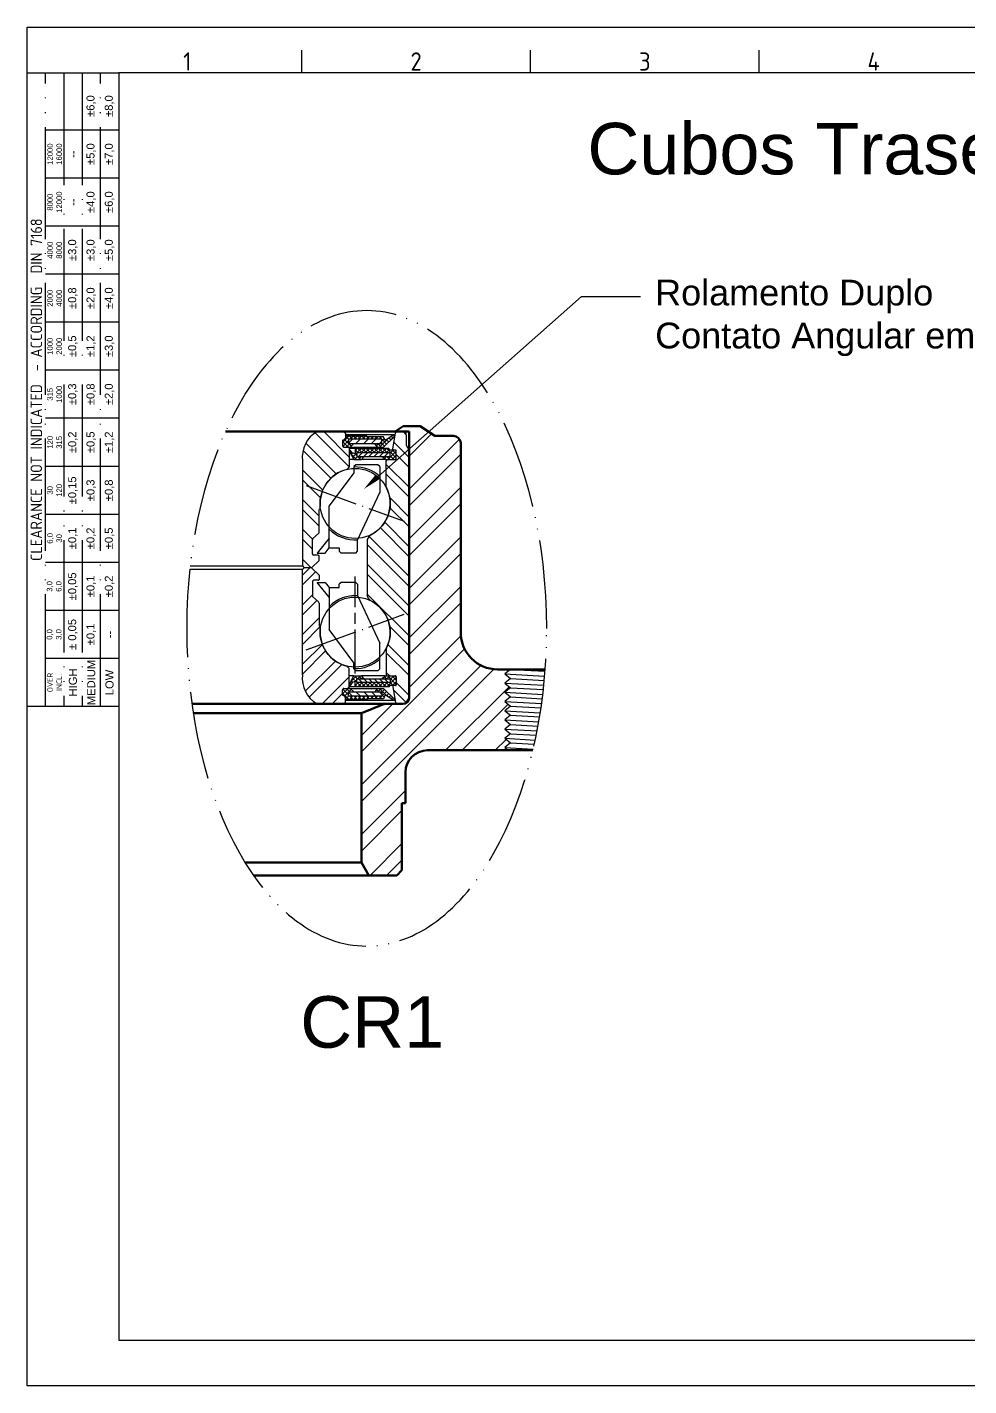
# Model space of a CAD drawing. Header units: millimetres. Extents: x 3078 to 3339, y 1209 to 1394.
# Drawn here: x 3077.5 to 3205.4, y 1209.3 to 1393.9 of the extents above; entities that cross this region are included whole.
import ezdxf
from ezdxf import colors
from ezdxf.entities.mleader import LeaderData, LeaderLine
from ezdxf.enums import TextEntityAlignment as Align
from ezdxf.math import Vec2, Vec3

# ---------------------------------------------------------------- set-up
doc = ezdxf.new("R2010")
doc.units = ezdxf.units.MM
for name, pattern in [('ACAD_ISO04W100', [30, 24, -3, 0, -3]), ('ACAD_ISO05W100', [33, 24, -3, 0, -3, 0, -3]), ('AM_ISO08W050x2', [9, 6, -0.75, 1.5, -0.75])]:
    doc.linetypes.add(name, pattern=pattern)
for name, color, linetype, lineweight in [('AM_0', 7, 'Continuous', 25), ('AM_4', 1, 'ACAD_ISO04W100', 25), ('AM_5', 3, 'Continuous', 25), ('AM_BOR', 2, 'ACAD_ISO05W100', 30)]:
    doc.layers.add(name, color=color, linetype=linetype, lineweight=lineweight)
doc.styles.add('ACISOTS', font='isocp.shx', dxfattribs={"height": 1})
doc.styles.get("Standard").update_dxf_attribs({"font": 'arial.ttf'})
pattern_1 = [(315, (2926.942931859624, 1553.952325468112), (0.2828427124746191, 0.282842712474619), []), (44.99999999999999, (2926.942931859624, 1553.952325468112), (-0.282842712474619, 0.2828427124746191), [])]
pattern_2 = [(315, (1966.294137045112, 4005.861305520017), (2.02055762724056, 2.020557627240559), []), (315, (1966.294137045112, 4004.514266520016), (2.02055762724056, 2.020557627240559), [])]

# ---------------------------------------------------------------- blocks, each defined once
blk = doc.blocks.new('A3 ZTL')
for p, q in [((19.56947162426601, 280.8219178082171), (19.56947162426601, 9.784735812133079)), ((401.174168297453, 280.8219178082171), (19.56947162426601, 280.8219178082171)), ((19.56947162426601, 9.784735812133079), (401.174168297453, 9.784735812133079))]:
    blk.add_line(p, q)
at = {"layer": 'AM_BOR', "color": 135, "linetype": 'Continuous', "lineweight": 25}
for p, q in [((0, 5.684341886080801e-14), (0, 290.6066536203501)), ((0, 290.6066536203501), (410.9589041095861, 290.6066536203501)), ((410.9589041095861, 5.684341886080801e-14), (0, 5.684341886080801e-14))]:
    blk.add_line(p, q, dxfattribs=at)
at = {"layer": 'AM_BOR', "color": 135, "lineweight": 25}
for p, q in [((58.70841487279802, 280.8219178082171), (58.70841487279802, 285.7142857142836)), ((107.632093933463, 280.8219178082171), (107.632093933463, 285.7142857142836)), ((156.555772994128, 280.8219178082171), (156.555772994128, 285.7142857142836)), ((3.913894324855534, 145.303326810175), (3.913894324853203, 280.8219178082171)), ((7.827788649706406, 280.8219178082171), (7.827788649708737, 145.3033268101751)), ((11.74168297455961, 280.8219178082171), (11.74168297456194, 145.3033268101751)), ((15.65557729941514, 145.3033268101751), (15.65557729941281, 280.8219178082171)), ((19.56947162426621, 268.5909980430509), (3.91389432485343, 268.5909980430507)), ((19.56947162426644, 258.3170254403113), (3.913894324853658, 258.3170254403111)), ((19.56947162426655, 248.0430528375717), (3.913894324853771, 248.0430528375713)), ((19.56947162426678, 237.7690802348319), (3.91389432485397, 237.7690802348317)), ((19.56947162426701, 227.4951076320925), (3.913894324854198, 227.4951076320921)), ((19.56947162426712, 217.2211350293527), (3.913894324854311, 217.2211350293525)), ((19.56947162426735, 206.9471624266131), (3.913894324854539, 206.9471624266129)), ((19.56947162426746, 196.6731898238735), (3.913894324854652, 196.6731898238733)), ((19.56947162426766, 186.3992172211339), (3.91389432485488, 186.3992172211337)), ((19.56947162426778, 176.1252446183943), (3.913894324854994, 176.1252446183938)), ((19.56947162426789, 165.8512720156544), (3.913894324855107, 165.8512720156542)), ((19.56947162426812, 155.5772994129149), (3.913894324855306, 155.5772994129146))]:
    blk.add_line(p, q, dxfattribs=at)
blk.add_lwpolyline([(19.56947162426835, 145.3033268101756), (2.347899652477281e-12, 145.3033268101749), (-2.546407529280259e-12, 280.8219178082169), (19.56947162426601, 280.8219178082171)], close=True, dxfattribs=at)
at = {"layer": 'AM_BOR', "color": 135, "lineweight": 25, "style": 'ACISOTS'}
for s, p in [('1', (34.24657534246552, 283.2681017612505)), ('2', (83.17025440313051, 283.2681017612505)), ('3', (132.0939334637955, 283.2681017612505)), ('4', (181.0176125244605, 283.2681017612505))]:
    blk.add_text(s, height=3.9138943248532, dxfattribs=at).set_placement(p, align=Align.MIDDLE)
at = {"layer": 'AM_BOR', "color": 135, "lineweight": 25, "attachment_point": 5}
for s, insert, char_height, width, rotation in [('±6,0', (13.69863013698632, 273.7279843444209), 1.712328767123275, 10.27397260273965, 90.00000000000097), ('±8,0', (17.61252446183953, 273.7279843444209), 1.712328767123275, 10.27397260273965, 90.00000000000097), ('12000\\P16000', (5.870841487280257, 263.4540117416808), 1.17416829745596, 10.27397260273965, 90.00000000000097), ('±5,0', (13.69863013698655, 263.454011741681), 1.712328767123275, 10.27397260273965, 90.00000000000097), ('±7,0', (17.61252446183975, 263.4540117416813), 1.712328767123275, 10.27397260273965, 90.00000000000097), ('--', (9.784735812133347, 263.454011741681), 1.712328767123275, 10.27397260273965, 90.00000000000097), ('8000\\P12000', (5.870841487280369, 253.1800391389412), 1.17416829745596, 10.27397260273962, 90.00000000000097), ('--', (9.784735812133567, 253.1800391389414), 1.712328767123275, 10.27397260273965, 90.00000000000097), ('±4,0', (13.69863013698677, 253.1800391389414), 1.712328767123275, 10.27397260273965, 90.00000000000097), ('±6,0', (17.61252446183997, 253.1800391389414), 1.712328767123275, 10.27397260273965, 90.00000000000097), ('{\\Fisocp.shx|c0;CLEARANCE NOT INDICATED  - ACCORDING  DIN 7168}', (1.956947162427836, 213.0626223091959), 2.44618395303325, 135.518590998042, 90.00000000000095), ('4000\\P8000', (5.870841487280591, 242.9060665362016), 1.17416829745596, 10.27397260273965, 90.00000000000097), ('±3,0', (9.78473581213368, 242.9060665362016), 1.712328767123275, 10.27397260273965, 90.00000000000097), ('±3,0', (13.69863013698688, 242.9060665362018), 1.712328767123275, 10.27397260273965, 90.00000000000097), ('±5,0', (17.61252446184008, 242.9060665362018), 1.712328767123275, 10.27397260273965, 90.00000000000097), ('2000\\P4000', (5.870841487280702, 232.632093933462), 1.17416829745596, 10.27397260273954, 90.00000000000097), ('±0,8', (9.784735812133901, 232.632093933462), 1.712328767123275, 10.27397260273965, 90.00000000000097), ('±2,0', (13.6986301369871, 232.6320939334622), 1.712328767123275, 10.27397260273965, 90.00000000000097), ('±4,0', (17.61252446184031, 232.6320939334622), 1.712328767123275, 10.27397260273965, 90.00000000000097), ('1000\\P2000', (5.870841487280813, 222.3581213307224), 1.17416829745596, 10.27397260273965, 90.00000000000097), ('±0,5', (9.784735812134015, 222.3581213307224), 1.712328767123275, 10.27397260273965, 90.00000000000097), ('±1,2', (13.69863013698721, 222.3581213307226), 1.712328767123275, 10.27397260273965, 90.00000000000097), ('±3,0', (17.61252446184042, 222.3581213307226), 1.712328767123275, 10.27397260273965, 90.00000000000097), ('315\\P1000', (5.870841487281035, 212.0841487279828), 1.17416829745596, 10.27397260273965, 90.00000000000097), ('±0,3', (9.784735812134235, 212.0841487279828), 1.712328767123275, 10.27397260273965, 90.00000000000097), ('±0,8', (13.69863013698744, 212.0841487279828), 1.712328767123275, 10.27397260273965, 90.00000000000097), ('±2,0', (17.61252446184064, 212.084148727983), 1.712328767123275, 10.27397260273965, 90.00000000000097), ('±0,2', (9.784735812134349, 201.8101761252432), 1.712328767123275, 10.27397260273965, 90.00000000000097), ('±0,5', (13.69863013698755, 201.8101761252432), 1.712328767123275, 10.27397260273965, 90.00000000000097), ('±1,2', (17.61252446184075, 201.8101761252432), 1.712328767123275, 10.27397260273965, 90.00000000000097), ('120\\P315', (5.870841487281259, 201.8101761252432), 1.17416829745596, 10.27397260273965, 90.00000000000097), ('30\\P120', (5.870841487281481, 191.5362035225033), 1.17416829745596, 10.2739726027396, 90.00000000000097), ('±0,15', (9.784735812134569, 191.5362035225036), 1.712328767123275, 10.27397260273965, 90.00000000000097), ('±0,3', (13.69863013698777, 191.5362035225036), 1.712328767123275, 10.27397260273965, 90.00000000000097), ('±0,8', (17.61252446184097, 191.5362035225036), 1.712328767123275, 10.27397260273965, 90.00000000000097), ('±0,1', (9.784735812134683, 181.262230919764), 1.712328767123275, 10.27397260273965, 90.00000000000097), ('±0,2', (13.69863013698788, 181.262230919764), 1.712328767123275, 10.27397260273965, 90.00000000000097), ('±0,5', (17.61252446184108, 181.262230919764), 1.712328767123275, 10.27397260273965, 90.00000000000097), ('6,0\\P30', (5.870841487281591, 181.2622309197637), 1.17416829745596, 10.27397260273965, 90.00000000000097), ('3,0\\P6,0', (5.870841487281703, 170.9882583170241), 1.17416829745596, 10.27397260273965, 90.00000000000097), ('±0,05', (9.784735812134903, 170.9882583170241), 1.712328767123275, 10.27397260273965, 90.00000000000097), ('±0,1', (13.6986301369881, 170.9882583170244), 1.712328767123275, 10.27397260273965, 90.00000000000097), ('±0,2', (17.61252446184131, 170.9882583170244), 1.712328767123275, 10.27397260273965, 90.00000000000097), ('± 0,05', (9.784735812135013, 160.7142857142845), 1.712328767123275, 10.27397260273965, 90.00000000000097), ('\\pt4.69206;±0,1', (13.69863013698822, 160.7142857142845), 1.712328767123275, 10.27397260273965, 90.00000000000097), ('0,0\\P3,0', (5.870841487281815, 160.7142857142844), 1.17416829745596, 10.27397260273965, 90.00000000000097), ('--', (17.61252446184142, 160.7142857142846), 1.712328767123275, 10.27397260273965, 90.00000000000097), ('MEDIUM', (13.69863013698844, 150.440313111545), 1.712328767123275, 10.2739726027396, 90.00000000000095), ('{\\Fisocp.shx|c0;OVER\\PINCL.}', (5.870841487282037, 150.4403131115448), 1.17416829745596, 10.27397260273965, 90.00000000000095), ('HIGH', (9.784735812135237, 150.440313111545), 1.712328767123275, 10.27397260273943, 90.00000000000095), ('LOW', (17.61252446184175, 150.4403131115452), 1.712328767123275, 10.27397260273932, 90.00000000000095)]:
    blk.add_mtext(s, dxfattribs=dict(at, insert=insert, char_height=char_height, width=width, rotation=rotation))

msp = doc.modelspace()

# ---------------------------------------------------------------- hatches: boundary and pattern name
at = {"layer": 'AM_4'}
h = msp.add_hatch(dxfattribs=at)
h.set_pattern_fill('_U', color=256, scale=0.4, angle=-45.00000000000001, style=0, double=1, pattern_type=0)
h.set_pattern_definition([(44.99999999999999, (2926.942931859624, 1086.928172002027), (0.282842712474619, -0.2828427124746191), []), (315, (2926.942931859624, 1086.928172002027), (-0.2828427124746191, -0.282842712474619), [])])
edge = h.paths.add_edge_path()
edge.add_line((3127.322349164648, 1338.482266407064), (3127.459431859624, 1338.34024873507))
edge.add_line((3127.459431859624, 1338.34024873507), (3125.905431859624, 1336.84024873507))
edge.add_line((3125.905431859624, 1336.84024873507), (3125.095496796782, 1336.84024873507))
edge.add_line((3125.095496796782, 1336.84024873507), (3124.740074560425, 1337.314614301031))
edge.add_line((3124.740074560425, 1337.314614301031), (3125.687159723932, 1337.314614301031))
edge.add_line((3125.687159723932, 1337.314614301031), (3125.687159723932, 1337.906639935608))
edge.add_line((3125.687159723932, 1337.906639935608), (3121.161587874712, 1337.906639935608))
edge.add_line((3121.161587874712, 1337.906639935608), (3121.161587874712, 1337.314614301031))
edge.add_line((3121.161587874712, 1337.314614301031), (3121.891471142004, 1337.314614301031))
edge.add_line((3121.891471142004, 1337.314614301031), (3121.406602767365, 1336.84024873507))
edge.add_line((3121.406602767365, 1336.84024873507), (3120.545431859624, 1336.84024873507))
edge.add_line((3120.545431859624, 1336.84024873507), (3120.345431859624, 1337.040248735069))
edge.add_line((3120.345431859624, 1337.040248735069), (3120.346109133113, 1337.667889943698))
edge.add_line((3120.346109133113, 1337.667889943698), (3120.62262982527, 1337.884247678262))
edge.add_arc((3120.530431859624, 1338.061728762129), 0.1999999999999874, 297.4509977709035, 318.630296962744)
edge.add_line((3120.680523990502, 1337.929545736562), (3121.205431859624, 1338.34024873507))
edge.add_line((3121.205431859624, 1338.34024873507), (3123.655431859624, 1338.34024873507))
edge.add_line((3123.655431859624, 1338.34024873507), (3123.655431859624, 1338.24024873507))
edge.add_line((3123.655431859624, 1338.24024873507), (3125.905431859624, 1338.24024873507))
edge.add_line((3125.905431859624, 1338.24024873507), (3126.119268392945, 1337.725021777655))
edge.add_line((3126.119268392945, 1337.725021777655), (3127.322349164648, 1338.482266407064))
h = msp.add_hatch(dxfattribs=at)
h.set_pattern_fill('ANSI32', color=256, scale=0.5)
h.set_pattern_definition([(45, (0, 0), (-3.367596045400933, 3.367596045400933), []), (45, (2.245065, 0), (-3.367596045400933, 3.367596045400933), [])])
h.paths.add_polyline_path([(3136.405431859624, 1311.640248735071), (3136.405431859624, 1337.349966046517, 0.4142135623730951), (3135.405431859624, 1338.349966046517), (3132.905431859624, 1338.349966046517), (3132.048129078938, 1338.925205013684), (3129.405431859624, 1336.58539031871), (3129.405431859624, 1302.740248735071, -0.4142135623730951), (3128.605431859624, 1301.940248735071), (3126.064515480929, 1301.940248735071), (3122.905431859624, 1300.699605758469), (3122.905431859624, 1280.372299542638), (3123.905431859624, 1278.640248735069), (3127.705431859624, 1278.640248735069), (3128.405431859624, 1279.34024873507), (3128.405431859624, 1288.44024873507), (3128.905431859624, 1288.44024873507), (3128.905431859624, 1292.640248735043, -0.4142135623730951), (3131.905431859651, 1295.64024873507), (3142.855431859625, 1295.640248735069), (3142.405431859624, 1296.01524873507), (3143.155431859624, 1296.64024873507), (3142.405431859624, 1297.26524873507), (3143.155431859624, 1297.89024873507), (3142.405431859624, 1298.51524873507), (3143.155431859624, 1299.14024873507), (3142.405431859624, 1299.76524873507), (3143.155431859624, 1300.39024873507), (3142.405431859624, 1301.01524873507), (3143.155431859624, 1301.64024873507), (3142.405431859624, 1302.26524873507), (3143.155431859624, 1302.89024873507), (3142.405431859624, 1303.51524873507), (3143.155431859624, 1304.14024873507), (3142.405431859624, 1304.76524873507), (3143.155431859624, 1305.39024873507), (3142.405431859624, 1306.01524873507), (3143.155431859624, 1306.640248735071), (3141.405431859624, 1306.640248735071, -0.4142135623730952)])
h = msp.add_hatch(dxfattribs=at)
h.set_pattern_fill('_U', color=256, scale=0.75, angle=-45.00000000000001, style=0, pattern_type=0)
h.set_pattern_definition([(44.99999999999999, (2926.942931859624, 1086.928172002027), (0.5303300858899106, -0.5303300858899107), [])])
h.paths.add_polyline_path([(3121.161587874712, 1337.906639935608), (3125.687159723932, 1337.906639935608), (3125.687159723932, 1337.314614301031), (3121.161587874712, 1337.314614301031)])
h = msp.add_hatch(dxfattribs=at)
h.set_pattern_fill('_U', color=256, scale=0.4, angle=-45.00000000000001, style=0, double=1, pattern_type=0)
h.set_pattern_definition([(44.99999999999999, (2926.942931859624, 1086.928172002028), (0.282842712474619, -0.2828427124746191), []), (315, (2926.942931859624, 1086.928172002028), (-0.2828427124746191, -0.282842712474619), [])])
h.paths.add_polyline_path([(3122.281129841645, 1335.54024873507), (3123.286472408058, 1335.54024873507), (3122.919811394612, 1335.14024873507), (3121.883924975108, 1335.14024873507), (3121.255431859624, 1336.341939861913), (3121.408382992796, 1336.44024873507), (3121.655848721343, 1336.04024873507), (3122.055431859624, 1335.899913413316), (3122.055431859624, 1336.64024873507), (3126.655431859624, 1336.64024873507), (3126.769719323085, 1336.44024873507), (3127.555431859624, 1336.44024873507), (3127.655431859624, 1336.34024873507), (3127.655431859624, 1335.24024873507), (3127.467954356349, 1335.14024873507), (3126.146427135275, 1335.14024873507), (3125.677101221256, 1335.54024873507), (3126.825757496053, 1335.54024873507), (3126.825757496053, 1336.04024873507), (3122.281129841645, 1336.04024873507)])
h = msp.add_hatch(dxfattribs=at)
h.set_pattern_fill('_U', color=256, scale=0.5, angle=-45.00000000000001, style=0, pattern_type=0)
h.set_pattern_definition([(44.99999999999999, (2926.942931859624, 1086.928172002028), (0.3535533905932737, -0.3535533905932738), [])])
h.paths.add_polyline_path([(3126.825757496053, 1335.54024873507), (3122.281129841645, 1335.54024873507), (3122.281129841645, 1336.04024873507), (3126.825757496053, 1336.04024873507)])
h = msp.add_hatch(dxfattribs=at)
h.set_pattern_fill('_U', color=256, scale=0.4, angle=-45.00000000000001, style=0, double=1, pattern_type=0)
h.set_pattern_definition(pattern_1)
h.paths.add_polyline_path([(3122.281129841645, 1305.34024873507), (3123.286472408058, 1305.34024873507), (3122.919811394612, 1305.74024873507), (3121.883924975108, 1305.74024873507), (3121.255431859624, 1304.538557608226), (3121.408382992796, 1304.440248735069), (3121.655848721343, 1304.84024873507), (3122.055431859624, 1304.980584056823), (3122.055431859624, 1304.24024873507), (3126.655431859624, 1304.24024873507), (3126.769719323085, 1304.440248735069), (3127.555431859624, 1304.440248735069), (3127.655431859624, 1304.540248735069), (3127.655431859624, 1305.64024873507), (3127.467954356349, 1305.74024873507), (3126.146427135275, 1305.74024873507), (3125.677101221256, 1305.34024873507), (3126.825757496053, 1305.34024873507), (3126.825757496053, 1304.84024873507), (3122.281129841645, 1304.84024873507)])
h = msp.add_hatch(dxfattribs=at)
h.set_pattern_fill('_U', color=256, scale=0.5, angle=-45.00000000000001, style=0, pattern_type=0)
h.set_pattern_definition([(315, (2926.942931859624, 1553.952325468112), (0.3535533905932738, 0.3535533905932737), [])])
h.paths.add_polyline_path([(3126.825757496053, 1305.34024873507), (3122.281129841645, 1305.34024873507), (3122.281129841645, 1304.84024873507), (3126.825757496053, 1304.84024873507)])
h = msp.add_hatch(dxfattribs=at)
h.set_pattern_fill('_U', color=256, scale=0.4, angle=-45.00000000000001, style=0, double=1, pattern_type=0)
h.set_pattern_definition(pattern_1)
edge = h.paths.add_edge_path()
edge.add_line((3127.322349164648, 1302.398231063075), (3127.459431859624, 1302.54024873507))
edge.add_line((3127.459431859624, 1302.54024873507), (3125.905431859624, 1304.04024873507))
edge.add_line((3125.905431859624, 1304.04024873507), (3125.095496796782, 1304.04024873507))
edge.add_line((3125.095496796782, 1304.04024873507), (3124.740074560425, 1303.565883169108))
edge.add_line((3124.740074560425, 1303.565883169108), (3125.687159723932, 1303.565883169108))
edge.add_line((3125.687159723932, 1303.565883169108), (3125.687159723932, 1302.973857534531))
edge.add_line((3125.687159723932, 1302.973857534531), (3121.161587874712, 1302.973857534531))
edge.add_line((3121.161587874712, 1302.973857534531), (3121.161587874712, 1303.565883169108))
edge.add_line((3121.161587874712, 1303.565883169108), (3121.891471142004, 1303.565883169108))
edge.add_line((3121.891471142004, 1303.565883169108), (3121.406602767365, 1304.04024873507))
edge.add_line((3121.406602767365, 1304.04024873507), (3120.545431859624, 1304.04024873507))
edge.add_line((3120.545431859624, 1304.04024873507), (3120.345431859624, 1303.84024873507))
edge.add_line((3120.345431859624, 1303.84024873507), (3120.346109133113, 1303.212607526441))
edge.add_line((3120.346109133113, 1303.212607526441), (3120.622629825269, 1302.996249791877))
edge.add_arc((3120.530431859624, 1302.818768708009), 0.1999999999999874, 41.36970303725599, 62.549002229096516, ccw=False)
edge.add_line((3120.680523990502, 1302.950951733578), (3121.205431859624, 1302.54024873507))
edge.add_line((3121.205431859624, 1302.54024873507), (3123.655431859624, 1302.54024873507))
edge.add_line((3123.655431859624, 1302.54024873507), (3123.655431859624, 1302.64024873507))
edge.add_line((3123.655431859624, 1302.64024873507), (3125.905431859624, 1302.64024873507))
edge.add_line((3125.905431859624, 1302.64024873507), (3126.119268392945, 1303.155475692484))
edge.add_line((3126.119268392945, 1303.155475692484), (3127.322349164648, 1302.398231063075))
h = msp.add_hatch(dxfattribs=at)
h.set_pattern_fill('_U', color=256, scale=0.75, angle=-45.00000000000001, style=0, pattern_type=0)
h.set_pattern_definition([(315, (2926.942931859624, 1553.952325468112), (0.5303300858899108, 0.5303300858899105), [])])
h.paths.add_polyline_path([(3121.161587874712, 1302.973857534531), (3125.687159723932, 1302.973857534531), (3125.687159723932, 1303.565883169108), (3121.161587874712, 1303.565883169108)])
at = {"layer": 'AM_5'}
h = msp.add_hatch(dxfattribs=at)
h.set_pattern_fill('ANSI32', color=256, scale=0.3, angle=-90.00000000000001, style=0)
h.set_pattern_definition(pattern_2)
edge = h.paths.add_edge_path()
edge.add_line((3117.325431859624, 1328.44024873507), (3117.155431859624, 1328.342099189308))
edge.add_line((3117.155431859624, 1328.342099189308), (3117.155431859624, 1325.230061947932))
edge.add_arc((3116.955431859624, 1325.230061947932), 0.1999999999999886, 311.6335393365641, 359.99999999999187, ccw=False)
edge.add_line((3117.088304627389, 1325.080580084195), (3116.322559091857, 1324.399917385944))
edge.add_arc((3116.455431859624, 1324.250435522208), 0.2000000000000093, 131.6335393365641, 179.9999999999919)
edge.add_line((3116.255431859624, 1324.250435522208), (3116.255431859624, 1322.34024873507))
edge.add_arc((3116.455431859624, 1322.34024873507), 0.1999999999999886, 180, 270)
edge.add_line((3116.455431859624, 1322.14024873507), (3117.055431859624, 1322.14024873507))
edge.add_arc((3117.055431859624, 1322.04024873507), 0.1000000000000227, 360.00000000001626, 450, ccw=False)
edge.add_line((3117.155431859624, 1322.04024873507), (3117.155431859624, 1321.44024873507))
edge.add_line((3117.155431859624, 1321.44024873507), (3116.155431859624, 1320.44024873507))
edge.add_line((3116.155431859624, 1320.44024873507), (3115.155431859624, 1320.44024873507))
edge.add_line((3115.155431859624, 1320.44024873507), (3114.905431859624, 1320.69024873507))
edge.add_line((3114.905431859624, 1320.69024873507), (3114.905431859624, 1334.978896984429))
edge.add_arc((3118.876445672604, 1335.459572859749), 4, 119.52171929518661, 186.9018543471425, ccw=False)
edge.add_line((3116.905431859624, 1338.94024873507), (3120.530431859624, 1338.94024873507))
edge.add_arc((3120.530431859624, 1338.74024873507), 0.1999999999999886, 360, 450, ccw=False)
edge.add_line((3120.730431859623, 1338.74024873507), (3120.730431859623, 1338.06172876213))
edge.add_arc((3120.530431859624, 1338.06172876213), 0.2000000000000171, 318.6302969627784, 360.00000000001626, ccw=False)
edge.add_line((3120.680523990502, 1337.929545736562), (3120.622629825269, 1337.884247678262))
edge.add_line((3120.622629825269, 1337.884247678262), (3120.399332876801, 1337.768249263474))
edge.add_arc((3120.445431859624, 1337.67950872154), 0.09999999999999418, 117.4509977709217, 180)
edge.add_line((3120.345431859624, 1337.67950872154), (3120.345431859624, 1337.04024873507))
edge.add_arc((3120.545431859623, 1337.04024873507), 0.1999999999999886, 180, 270)
edge.add_line((3120.545431859623, 1336.84024873507), (3121.155431859624, 1336.84024873507))
edge.add_arc((3121.155431859624, 1336.74024873507), 0.1000000000000227, 360.00000000001626, 450, ccw=False)
edge.add_line((3121.255431859624, 1336.74024873507), (3121.255431859624, 1334.14024873507))
edge.add_line((3121.255431859624, 1334.14024873507), (3120.914091284078, 1333.798908159524))
edge.add_arc((3122.065431859623, 1329.18024873507), 4.759999999999981, 103.9974240593511, 185.2541362763731)
edge.add_line((3117.325431859624, 1328.744358840716), (3117.325431859624, 1328.44024873507))
h = msp.add_hatch(dxfattribs=at)
h.set_pattern_fill('ANSI32', color=256, scale=0.3, angle=-90.00000000000001, style=0)
h.set_pattern_definition(pattern_2)
edge = h.paths.add_edge_path()
edge.add_line((3129.055431859624, 1337.046466517719), (3129.055431859624, 1338.44024873507))
edge.add_arc((3128.555431859624, 1338.44024873507), 0.5, -1.272221872585407e-14, 89.99999999999999)
edge.add_line((3128.555431859624, 1338.94024873507), (3127.725975682042, 1338.94024873507))
edge.add_arc((3127.725975682043, 1338.74024873507), 0.1999999999999886, 89.99999999999999, 170.9097230791751)
edge.add_line((3127.528487555659, 1338.771846835291), (3127.173959707641, 1336.556047785181))
edge.add_arc((3127.272703770833, 1336.54024873507), 0.0999999999999998, 170.9097230791912, 270)
edge.add_line((3127.272703770833, 1336.44024873507), (3127.555431859624, 1336.44024873507))
edge.add_arc((3127.555431859624, 1336.34024873507), 0.1000000000000227, 1.63140612130519e-11, 90, ccw=False)
edge.add_line((3127.655431859624, 1336.34024873507), (3127.655431859624, 1335.24024873507))
edge.add_arc((3127.555431859624, 1335.24024873507), 0.09999999999999432, -90, -1.63140612130519e-11, ccw=False)
edge.add_line((3127.555431859624, 1335.14024873507), (3126.495431859624, 1335.14024873507))
edge.add_arc((3126.495431859624, 1334.94024873507), 0.1999999999999886, 89.99999999999999, 180)
edge.add_line((3126.295431859624, 1334.94024873507), (3126.295431859624, 1331.422948001578))
edge.add_arc((3126.545431859624, 1331.422948001578), 0.2499999999999716, 180, 206.5926617668129)
edge.add_arc((3122.065431859623, 1329.18024873507), 4.759999999999813, -63.13595080991689, 26.59266176682212, ccw=False)
edge.add_line((3124.216357111931, 1324.933942038776), (3123.925805724029, 1324.643390650875))
edge.add_line((3123.925805724029, 1324.643390650875), (3123.705431859624, 1324.261691921064))
edge.add_line((3123.705431859624, 1324.261691921064), (3123.705431859624, 1316.618805549076))
edge.add_line((3123.705431859624, 1316.618805549076), (3123.925805724029, 1316.237106819265))
edge.add_line((3123.925805724029, 1316.237106819265), (3124.216357111931, 1315.946555431363))
edge.add_arc((3122.065431859623, 1311.70024873507), 4.760000000000004, -26.592661766820186, 63.13595080991968, ccw=False)
edge.add_arc((3126.545431859623, 1309.457549468561), 0.2499999999997934, 153.4073382330123, 179.9999999998241)
edge.add_line((3126.295431859624, 1309.457549468562), (3126.295431859624, 1305.94024873507))
edge.add_arc((3126.495431859624, 1305.94024873507), 0.1999999999999886, 180, 270)
edge.add_line((3126.495431859624, 1305.74024873507), (3127.555431859624, 1305.74024873507))
edge.add_arc((3127.555431859624, 1305.64024873507), 0.1000000000000227, 1.63140612130519e-11, 90, ccw=False)
edge.add_line((3127.655431859624, 1305.64024873507), (3127.655431859624, 1304.54024873507))
edge.add_arc((3127.555431859624, 1304.54024873507), 0.09999999999999432, -90, -1.63140612130519e-11, ccw=False)
edge.add_line((3127.555431859624, 1304.44024873507), (3127.272703770833, 1304.44024873507))
edge.add_arc((3127.272703770833, 1304.34024873507), 0.1000000000000227, 89.99999999999999, 189.0902769208088)
edge.add_line((3127.173959707641, 1304.324449684959), (3127.528487555659, 1302.108650634849))
edge.add_arc((3127.725975682043, 1302.14024873507), 0.2000000000000086, 189.0902769208249, 270)
edge.add_line((3127.725975682043, 1301.94024873507), (3128.605432238293, 1301.94024873507))
edge.add_arc((3127.946209821871, 1303.287626115645), 1.500000000000001, -63.92918944254121, -13.3904006068966)
edge.add_line((3129.405431859624, 1302.94024873507), (3129.405431859624, 1336.44024873507))
edge.add_line((3129.405431859624, 1336.44024873507), (3129.055431859624, 1337.046466517719))
h = msp.add_hatch(dxfattribs=at)
h.set_pattern_fill('ANSI32', color=256, scale=0.3, angle=-1.272221872585407e-14, style=0)
h.set_pattern_definition([(44.99999999999999, (1966.294137045112, 4005.861305520017), (-2.020557627240559, 2.02055762724056), []), (44.99999999999999, (1967.641176045112, 4005.861305520017), (-2.020557627240559, 2.02055762724056), [])])
edge = h.paths.add_edge_path()
edge.add_line((3117.325431859624, 1312.440248735069), (3117.155431859624, 1312.538398280832))
edge.add_line((3117.155431859624, 1312.538398280832), (3117.155431859624, 1315.650435522207))
edge.add_arc((3116.955431859624, 1315.650435522207), 0.1999999999999886, 8.116775547094895e-12, 48.36646066343587)
edge.add_line((3117.088304627389, 1315.799917385944), (3116.322559091857, 1316.480580084195))
edge.add_arc((3116.455431859624, 1316.630061947932), 0.2000000000000093, 180.0000000000081, 228.3664606634359, ccw=False)
edge.add_line((3116.255431859624, 1316.630061947932), (3116.255431859624, 1318.54024873507))
edge.add_arc((3116.455431859624, 1318.54024873507), 0.1999999999999886, 90, 180, ccw=False)
edge.add_line((3116.455431859624, 1318.74024873507), (3117.055431859624, 1318.74024873507))
edge.add_arc((3117.055431859624, 1318.84024873507), 0.1000000000000227, -90.00000000000001, -1.629716218781906e-11)
edge.add_line((3117.155431859624, 1318.84024873507), (3117.155431859624, 1319.440248735069))
edge.add_line((3117.155431859624, 1319.440248735069), (3116.155431859624, 1320.440248735069))
edge.add_line((3116.155431859624, 1320.440248735069), (3115.155431859624, 1320.440248735069))
edge.add_line((3115.155431859624, 1320.440248735069), (3114.905431859624, 1320.190248735069))
edge.add_line((3114.905431859624, 1320.190248735069), (3114.905431859624, 1305.90160048571))
edge.add_arc((3118.876445672604, 1305.42092461039), 4, 173.0981456528575, 240.4782807048134)
edge.add_line((3116.905431859624, 1301.940248735069), (3120.530431859624, 1301.940248735069))
edge.add_arc((3120.530431859624, 1302.14024873507), 0.1999999999999886, -90.00000000000001, -1.272221872585407e-14)
edge.add_line((3120.730431859623, 1302.14024873507), (3120.730431859623, 1302.818768708009))
edge.add_arc((3120.530431859624, 1302.818768708009), 0.2000000000000171, -1.629716218781906e-11, 41.36970303722158)
edge.add_line((3120.680523990502, 1302.950951733578), (3120.622629825269, 1302.996249791877))
edge.add_line((3120.622629825269, 1302.996249791877), (3120.399332876801, 1303.112248206666))
edge.add_arc((3120.445431859624, 1303.2009887486), 0.09999999999999418, 180, 242.5490022290783, ccw=False)
edge.add_line((3120.345431859624, 1303.2009887486), (3120.345431859624, 1303.84024873507))
edge.add_arc((3120.545431859623, 1303.84024873507), 0.1999999999999886, 90, 180, ccw=False)
edge.add_line((3120.545431859623, 1304.04024873507), (3121.155431859624, 1304.04024873507))
edge.add_arc((3121.155431859624, 1304.14024873507), 0.1000000000000227, -90.00000000000001, -1.629716218781906e-11)
edge.add_line((3121.255431859624, 1304.14024873507), (3121.255431859624, 1306.74024873507))
edge.add_line((3121.255431859624, 1306.74024873507), (3120.914091284078, 1307.081589310615))
edge.add_arc((3122.065431859623, 1311.70024873507), 4.759999999999981, 174.7458637236269, 256.0025759406489, ccw=False)
edge.add_line((3117.325431859624, 1312.136138629423), (3117.325431859624, 1312.440248735069))

# ---------------------------------------------------------------- linework, layer by layer
at = {"lineweight": 50}
for p, q in [((3104.430168521326, 1338.940248735071), (3129.405431859624, 1338.940248735071)), ((3125.848046490051, 1338.94024873507), (3129.405431859624, 1338.94024873507)), ((3127.509437200556, 1338.940248735071), (3129.405431859624, 1338.940248735071)), ((3141.405431859624, 1306.640248735071), (3147.882484313729, 1306.640248735071)), ((3099.880550366932, 1301.94024873507), (3128.605431859624, 1301.94024873507)), ((3100.063822425074, 1300.699605758469), (3122.905431859624, 1300.699605758469)), ((3107.119146547966, 1280.372299542638), (3122.905431859624, 1280.372299542638)), ((3108.259369860853, 1278.640248735069), (3127.705431859624, 1278.640248735069))]:
    msp.add_line(p, q, dxfattribs=at)
for p, q in [((3116.905431859624, 1338.94024873507), (3120.530431859624, 1338.94024873507)), ((3127.725975682042, 1338.94024873507), (3120.530431859624, 1338.94024873507)), ((3127.173959707641, 1336.55604778518), (3127.528487555659, 1338.771846835291)), ((3128.555431859624, 1338.94024873507), (3127.725975682043, 1338.94024873507)), ((3129.055431859624, 1337.046466517719), (3129.055431859624, 1338.44024873507)), ((3121.255431859624, 1336.74024873507), (3121.255431859624, 1334.14024873507)), ((3129.405431859624, 1336.44024873507), (3129.055431859624, 1337.046466517719)), ((3114.905431859624, 1334.978896984429), (3114.905431859624, 1320.69024873507)), ((3126.295431859624, 1331.422948001578), (3126.295431859624, 1334.94024873507)), ((3121.905431859624, 1333.34024873507), (3118.555431859624, 1328.84024873507)), ((3121.255431859624, 1334.14024873507), (3120.914091284078, 1333.798908159524)), ((3122.155431859624, 1334.440248735069), (3121.905431859624, 1334.190248735069)), ((3121.905431859624, 1334.190248735069), (3121.905431859624, 1333.34024873507)), ((3125.155431859624, 1334.44024873507), (3122.155431859624, 1334.440248735069)), ((3125.405431859624, 1334.19024873507), (3125.155431859624, 1334.44024873507)), ((3125.405431859624, 1334.19024873507), (3125.405431859624, 1330.690248735069)), ((3122.405431859624, 1324.190248735069), (3125.405431859624, 1330.690248735069)), ((3117.325431859624, 1328.44024873507), (3117.155431859624, 1328.342099189308)), ((3117.155431859624, 1325.230061947932), (3117.155431859624, 1328.342099189308)), ((3117.325431859624, 1328.44024873507), (3117.325431859624, 1328.744358840716)), ((3118.555431859624, 1323.14024873507), (3118.555431859624, 1328.84024873507)), ((3116.255431859624, 1322.34024873507), (3116.255431859624, 1324.250435522208)), ((3116.322559091857, 1324.399917385944), (3117.088304627389, 1325.080580084195)), ((3118.555431859624, 1324.440248735069), (3116.905431859624, 1322.440248735069)), ((3122.405431859624, 1322.690248735069), (3122.405431859624, 1324.190248735069)), ((3123.925805724029, 1324.643390650875), (3123.705431859624, 1324.261691921064)), ((3123.705431859624, 1324.261691921064), (3123.705431859624, 1316.618805549076)), ((3123.925805724029, 1324.643390650875), (3124.216357111931, 1324.933942038776)), ((3117.055431859624, 1322.14024873507), (3116.455431859624, 1322.14024873507)), ((3116.905431859624, 1322.440248735069), (3117.977931859624, 1322.440248735069)), ((3117.155431859624, 1321.44024873507), (3117.155431859624, 1322.04024873507)), ((3117.977931859624, 1322.440248735069), (3118.555431859624, 1323.14024873507)), ((3118.555431859624, 1323.14024873507), (3119.905431859624, 1323.14024873507)), ((3119.905431859624, 1323.14024873507), (3119.905431859624, 1322.690248735069)), ((3120.155431859624, 1322.440248735069), (3119.905431859624, 1322.690248735069)), ((3122.155431859624, 1322.440248735069), (3120.155431859624, 1322.440248735069)), ((3122.155431859624, 1322.440248735069), (3122.405431859624, 1322.690248735069)), ((3114.905431859624, 1320.69024873507), (3115.155431859624, 1320.44024873507)), ((3114.905431859624, 1320.190248735069), (3115.155431859624, 1320.440248735069)), ((3114.905431859624, 1305.90160048571), (3114.905431859624, 1320.190248735069)), ((3116.155431859624, 1320.44024873507), (3115.155431859624, 1320.44024873507)), ((3116.155431859624, 1320.440248735069), (3115.155431859624, 1320.440248735069)), ((3117.155431859624, 1321.44024873507), (3116.155431859624, 1320.44024873507)), ((3117.155431859624, 1319.440248735069), (3116.155431859624, 1320.440248735069)), ((3116.255431859624, 1318.54024873507), (3116.255431859624, 1316.630061947932)), ((3117.055431859624, 1318.74024873507), (3116.455431859624, 1318.74024873507)), ((3118.555431859624, 1316.440248735069), (3116.905431859624, 1318.440248735069)), ((3116.905431859624, 1318.440248735069), (3117.977931859624, 1318.440248735069)), ((3117.155431859624, 1319.440248735069), (3117.155431859624, 1318.84024873507)), ((3117.977931859624, 1318.440248735069), (3118.555431859624, 1317.74024873507)), ((3120.155431859624, 1318.440248735069), (3119.905431859624, 1318.190248735069)), ((3119.905431859624, 1317.74024873507), (3119.905431859624, 1318.190248735069)), ((3122.155431859624, 1318.440248735069), (3120.155431859624, 1318.440248735069)), ((3122.155431859624, 1318.440248735069), (3122.405431859624, 1318.190248735069)), ((3122.405431859624, 1318.190248735069), (3122.405431859624, 1316.690248735069)), ((3116.322559091857, 1316.480580084195), (3117.088304627389, 1315.799917385944)), ((3118.555431859624, 1317.74024873507), (3119.905431859624, 1317.74024873507)), ((3118.555431859624, 1317.74024873507), (3118.555431859624, 1312.04024873507)), ((3122.405431859624, 1316.690248735069), (3125.405431859624, 1310.190248735069)), ((3123.925805724029, 1316.237106819265), (3123.705431859624, 1316.618805549076)), ((3117.155431859624, 1315.650435522207), (3117.155431859624, 1312.538398280832)), ((3123.925805724029, 1316.237106819265), (3124.216357111931, 1315.946555431363)), ((3117.325431859624, 1312.440248735069), (3117.155431859624, 1312.538398280832)), ((3117.325431859624, 1312.440248735069), (3117.325431859624, 1312.136138629423)), ((3121.905431859624, 1307.54024873507), (3118.555431859624, 1312.04024873507)), ((3125.405431859624, 1306.690248735069), (3125.405431859624, 1310.190248735069)), ((3126.295431859624, 1309.457549468562), (3126.295431859624, 1305.94024873507)), ((3121.255431859624, 1306.74024873507), (3120.914091284078, 1307.081589310615)), ((3121.905431859624, 1306.690248735069), (3121.905431859624, 1307.54024873507)), ((3121.255431859624, 1304.14024873507), (3121.255431859624, 1306.74024873507)), ((3122.155431859624, 1306.440248735069), (3121.905431859624, 1306.690248735069)), ((3125.155431859624, 1306.440248735069), (3122.155431859624, 1306.440248735069)), ((3125.405431859624, 1306.690248735069), (3125.155431859624, 1306.440248735069)), ((3127.173959707641, 1304.324449684959), (3127.528487555659, 1302.108650634848)), ((3120.730431859623, 1302.14024873507), (3120.730431859623, 1302.818768708009))]:
    msp.add_line(p, q)
at = {"linetype": 'AM_ISO08W050x2'}
msp.add_line((3122.065431859623, 1306.072541292331), (3122.065431859623, 1319.26024873507), dxfattribs=at)
for centre in [(3122.065431859623, 1329.18024873507), (3122.065431859623, 1311.70024873507)]:
    msp.add_circle(centre, 4.76)
for centre, radius, start, end in [((3118.876445672604, 1335.459572859749), 4, 119.5217192951773, 186.9018543471656), ((3120.530431859624, 1338.74024873507), 0.2, 0, 90), ((3127.725975682043, 1338.74024873507), 0.2, 90, 170.9097230791754), ((3128.555431859624, 1338.44024873507), 0.5, 0, 90), ((3122.065431859623, 1329.18024873507), 4.759999999999998, 103.9974240593405, 185.2541362763432), ((3122.065431859623, 1329.18024873507), 4.954916750057464, 47.61741336327105, 91.85046875452392), ((3122.065431859623, 1329.18024873507), 4.76, 296.8640491900875, 26.59266176680703), ((3126.545431859624, 1331.422948001578), 0.25, 180, 206.592661766807), ((3122.065431859623, 1329.18024873507), 4.954916750057464, 224.896148955153, 274.1933344452215), ((3116.455431859624, 1324.250435522208), 0.2, 131.6335393365599, 180), ((3116.955431859624, 1325.230061947932), 0.2, 311.6335393365599, 0), ((3116.455431859624, 1322.34024873507), 0.2, 180, 270), ((3117.055431859624, 1322.04024873507), 0.1, 0, 90), ((3116.455431859624, 1318.54024873507), 0.2, 90, 180), ((3117.055431859624, 1318.84024873507), 0.1, 270, 0), ((3116.455431859624, 1316.630061947932), 0.2, 180, 228.3664606634401), ((3122.065431859623, 1311.70024873507), 4.954916750057464, 85.80666555477852, 135.103851044847), ((3116.955431859624, 1315.650435522207), 0.2, 0, 48.36646066344009), ((3122.065431859623, 1311.70024873507), 4.76, 333.4073382331929, 63.13595080991251), ((3122.065431859623, 1311.70024873507), 4.759999999999998, 174.7458637236051, 256.0025759406594), ((3126.545431859624, 1309.457549468562), 0.25, 153.4073382331929, 180), ((3122.065431859623, 1311.70024873507), 4.954916750057461, 268.1495312454891, 312.3825866367289), ((3122.065431859623, 1311.70024873507), 4.954916750057464, 268.1495312454761, 312.3825866367289), ((3118.876445672604, 1305.42092461039), 4, 173.0981456528343, 240.4782807048226), ((3120.530431859624, 1302.14024873507), 0.2, 270, 0), ((3127.725975682043, 1302.14024873507), 0.2, 189.0902769208246, 270), ((3127.946209821871, 1303.287626115645), 1.5, 296.0708105574515, 346.6095993931705)]:
    msp.add_arc(centre, radius, start, end)
at = {"layer": 'AM_0', "lineweight": 50}
for p, q in [((3128.590875750096, 1339.691939921155), (3127.509437200556, 1338.940248735071)), ((3127.509437200556, 1338.940248735071), (3129.405431859624, 1338.94024873507)), ((3130.905431859624, 1339.691939921155), (3128.590875750096, 1339.691939921155)), ((3129.405431859624, 1338.94024873507), (3129.405431859624, 1302.740248735071)), ((3132.905431859624, 1338.349966046517), (3130.905431859624, 1339.691939921155)), ((3135.405431859624, 1338.349966046517), (3132.905431859625, 1338.349966046517)), ((3136.405431859624, 1337.349966046517), (3136.405431859624, 1311.640248735071))]:
    msp.add_line(p, q, dxfattribs=at)
at = {"layer": 'AM_0'}
for p, q in [((3114.905431859624, 1320.19024873507), (3099.599665842463, 1320.19024873507)), ((3099.654672120359, 1320.69024873507), (3114.905431859624, 1320.69024873507))]:
    msp.add_line(p, q, dxfattribs=at)
at = {"layer": 'AM_0', "linetype": 'Continuous', "lineweight": 50}
for p, q in [((3126.064515480926, 1301.940248735069), (3122.905431859624, 1300.699605758469)), ((3122.905431859624, 1280.372299542638), (3122.905431859624, 1300.699605758469)), ((3131.90543185964, 1295.640248735069), (3146.213427815367, 1295.640248735069)), ((3128.905431859624, 1288.44024873507), (3128.905431859624, 1292.640248735031)), ((3128.405431859624, 1288.44024873507), (3128.905431859624, 1288.44024873507)), ((3128.405431859624, 1279.34024873507), (3128.405431859624, 1288.44024873507)), ((3123.905431859624, 1278.640248735069), (3122.905431859624, 1280.372299542638)), ((3128.405431859624, 1279.34024873507), (3127.705431859624, 1278.640248735069))]:
    msp.add_line(p, q, dxfattribs=at)
at = {"layer": 'AM_0', "lineweight": 50}
for centre, radius, start, end in [((3135.405431859624, 1337.349966046517), 1, 0, 90), ((3141.405431859624, 1311.640248735071), 5, 180, 270), ((3128.605431859624, 1302.740248735071), 0.8, 270, 0)]:
    msp.add_arc(centre, radius, start, end, dxfattribs=at)
at = {"layer": 'AM_0', "linetype": 'Continuous', "lineweight": 50}
msp.add_arc((3131.905431859651, 1292.640248735043), 3.000000000026873, 90, 180, dxfattribs=at)
at = {"layer": 'AM_4'}
for p, q in [((3120.730431859623, 1338.74024873507), (3120.730431859623, 1338.06172876213)), ((3127.322349164648, 1338.482266407064), (3120.730431859623, 1338.482266407064)), ((3127.322349164648, 1338.482266407064), (3126.119268392945, 1337.725021777655)), ((3127.459431859624, 1338.34024873507), (3127.322349164648, 1338.482266407064)), ((3120.345431859624, 1337.67950872154), (3120.345431859624, 1337.04024873507)), ((3120.346109133113, 1337.667889943698), (3120.345431859624, 1337.040248735069)), ((3120.345431859624, 1337.040248735069), (3120.545431859624, 1336.84024873507)), ((3120.62262982527, 1337.884247678262), (3120.346109133113, 1337.667889943698)), ((3120.622629825269, 1337.884247678262), (3120.399332876801, 1337.768249263474)), ((3120.545431859624, 1336.84024873507), (3125.905431859624, 1336.84024873507)), ((3120.545431859623, 1336.84024873507), (3121.155431859624, 1336.84024873507)), ((3121.205431859624, 1338.34024873507), (3120.62262982527, 1337.884247678262)), ((3121.205431859624, 1338.34024873507), (3120.730431859623, 1338.34024873507)), ((3123.655431859624, 1338.34024873507), (3121.205431859624, 1338.34024873507)), ((3122.055431859624, 1336.64024873507), (3121.255431859624, 1336.64024873507)), ((3121.406602767365, 1336.84024873507), (3121.891471142004, 1337.314614301031)), ((3122.055431859624, 1336.64024873507), (3122.055431859624, 1335.899913413316)), ((3126.655431859624, 1336.64024873507), (3122.055431859624, 1336.64024873507)), ((3123.655431859624, 1338.24024873507), (3123.655431859624, 1338.34024873507)), ((3125.905431859624, 1338.24024873507), (3123.655431859624, 1338.24024873507)), ((3125.095496796782, 1336.84024873507), (3124.740074560425, 1337.314614301031)), ((3125.905431859624, 1336.84024873507), (3127.459431859624, 1338.34024873507)), ((3126.119268392945, 1337.725021777655), (3125.905431859624, 1338.24024873507)), ((3126.769719323085, 1336.44024873507), (3126.655431859624, 1336.64024873507)), ((3121.408382992796, 1336.44024873507), (3121.255431859624, 1336.44024873507)), ((3121.408382992796, 1336.44024873507), (3121.255431859624, 1336.341939861913)), ((3121.255431859624, 1336.341939861913), (3121.883924975108, 1335.14024873507)), ((3121.883924975108, 1335.14024873507), (3121.255431859624, 1335.14024873507)), ((3121.655848721343, 1336.04024873507), (3121.408382992796, 1336.44024873507)), ((3122.055431859624, 1335.899913413316), (3121.655848721343, 1336.04024873507)), ((3121.883924975108, 1335.14024873507), (3122.919811394612, 1335.14024873507)), ((3122.919811394612, 1335.14024873507), (3123.286472408058, 1335.54024873507)), ((3126.146427135275, 1335.14024873507), (3122.919811394612, 1335.14024873507)), ((3125.677101221256, 1335.54024873507), (3126.146427135275, 1335.14024873507)), ((3126.146427135275, 1335.14024873507), (3127.467954356349, 1335.14024873507)), ((3126.495431859624, 1335.14024873507), (3127.555431859624, 1335.14024873507)), ((3127.555431859624, 1336.44024873507), (3126.769719323085, 1336.44024873507)), ((3127.555431859624, 1336.44024873507), (3127.272703770833, 1336.44024873507)), ((3127.467954356349, 1335.14024873507), (3127.655431859624, 1335.24024873507)), ((3127.655431859624, 1336.34024873507), (3127.555431859624, 1336.44024873507)), ((3127.655431859624, 1335.24024873507), (3127.655431859624, 1336.34024873507)), ((3127.655431859624, 1335.24024873507), (3127.655431859624, 1336.34024873507)), ((3121.883924975108, 1305.74024873507), (3121.255431859624, 1305.74024873507)), ((3121.255431859624, 1304.538557608226), (3121.883924975108, 1305.74024873507)), ((3121.883924975108, 1305.74024873507), (3122.919811394612, 1305.74024873507)), ((3126.146427135275, 1305.74024873507), (3122.919811394612, 1305.74024873507)), ((3122.919811394612, 1305.74024873507), (3123.286472408058, 1305.34024873507)), ((3125.677101221256, 1305.34024873507), (3126.146427135275, 1305.74024873507)), ((3126.146427135275, 1305.74024873507), (3127.467954356349, 1305.74024873507)), ((3126.495431859624, 1305.74024873507), (3127.555431859624, 1305.74024873507)), ((3127.467954356349, 1305.74024873507), (3127.655431859624, 1305.64024873507)), ((3127.655431859624, 1305.64024873507), (3127.655431859624, 1304.540248735069)), ((3127.655431859624, 1305.64024873507), (3127.655431859624, 1304.54024873507)), ((3120.345431859624, 1303.84024873507), (3120.545431859624, 1304.04024873507)), ((3120.346109133113, 1303.212607526441), (3120.345431859624, 1303.84024873507)), ((3120.345431859624, 1303.2009887486), (3120.345431859624, 1303.84024873507)), ((3120.545431859624, 1304.04024873507), (3125.905431859624, 1304.04024873507)), ((3120.545431859623, 1304.04024873507), (3121.155431859624, 1304.04024873507)), ((3121.408382992796, 1304.440248735069), (3121.255431859624, 1304.538557608226)), ((3121.408382992796, 1304.44024873507), (3121.255431859624, 1304.44024873507)), ((3122.055431859624, 1304.24024873507), (3121.255431859624, 1304.24024873507)), ((3121.406602767365, 1304.04024873507), (3121.891471142004, 1303.565883169108)), ((3121.655848721343, 1304.84024873507), (3121.408382992796, 1304.440248735069)), ((3122.055431859624, 1304.980584056823), (3121.655848721343, 1304.84024873507)), ((3122.055431859624, 1304.24024873507), (3122.055431859624, 1304.980584056823)), ((3126.655431859624, 1304.24024873507), (3122.055431859624, 1304.24024873507)), ((3125.095496796782, 1304.04024873507), (3124.740074560425, 1303.565883169108)), ((3125.905431859624, 1304.04024873507), (3127.459431859624, 1302.54024873507)), ((3126.769719323085, 1304.440248735069), (3126.655431859624, 1304.24024873507)), ((3127.555431859624, 1304.440248735069), (3126.769719323085, 1304.440248735069)), ((3127.555431859624, 1304.44024873507), (3127.272703770833, 1304.44024873507)), ((3127.655431859624, 1304.540248735069), (3127.555431859624, 1304.440248735069)), ((3120.62262982527, 1302.996249791877), (3120.346109133113, 1303.212607526441)), ((3120.622629825269, 1302.996249791877), (3120.399332876801, 1303.112248206666)), ((3121.205431859624, 1302.54024873507), (3120.62262982527, 1302.996249791877)), ((3121.205431859624, 1302.54024873507), (3120.730431859623, 1302.54024873507)), ((3127.322349164648, 1302.398231063075), (3120.730431859623, 1302.398231063075)), ((3123.655431859624, 1302.54024873507), (3121.205431859624, 1302.54024873507)), ((3123.655431859624, 1302.64024873507), (3123.655431859624, 1302.54024873507)), ((3125.905431859624, 1302.64024873507), (3123.655431859624, 1302.64024873507)), ((3126.119268392945, 1303.155475692484), (3125.905431859624, 1302.64024873507)), ((3127.322349164648, 1302.398231063075), (3126.119268392945, 1303.155475692484)), ((3127.459431859624, 1302.54024873507), (3127.322349164648, 1302.398231063075))]:
    msp.add_line(p, q, dxfattribs=at)
at = {"layer": 'AM_4', "ltscale": 0.3}
for p, q in [((3115.389783864634, 1331.609985899685), (3128.741079854613, 1326.750511570455)), ((3115.389783864634, 1309.270511570454), (3128.741079854613, 1314.129985899685))]:
    msp.add_line(p, q, dxfattribs=at)
at = {"layer": 'AM_4'}
for points in [[(3125.687159723932, 1337.314614301031), (3125.687159723932, 1337.906639935608), (3121.161587874712, 1337.906639935608), (3121.161587874712, 1337.314614301031)], [(3126.825757496053, 1335.54024873507), (3126.825757496053, 1336.04024873507), (3122.281129841645, 1336.04024873507), (3122.281129841645, 1335.54024873507)], [(3126.825757496053, 1305.34024873507), (3126.825757496053, 1304.84024873507), (3122.281129841645, 1304.84024873507), (3122.281129841645, 1305.34024873507)], [(3125.687159723932, 1303.565883169108), (3125.687159723932, 1302.973857534531), (3121.161587874712, 1302.973857534531), (3121.161587874712, 1303.565883169108)]]:
    msp.add_lwpolyline(points, close=True, dxfattribs=at)
for centre, radius, start, end in [((3120.445431859624, 1337.67950872154), 0.1, 117.450997770913, 180), ((3120.545431859623, 1337.04024873507), 0.2, 180, 270), ((3120.530431859624, 1338.06172876213), 0.2, 297.4509977709274, 0), ((3121.155431859624, 1336.74024873507), 0.1, 0, 90), ((3126.495431859624, 1334.94024873507), 0.2, 90, 180), ((3127.272703770833, 1336.54024873507), 0.1, 170.9097230791754, 270), ((3127.555431859624, 1336.34024873507), 0.1, 0, 90), ((3127.555431859624, 1335.24024873507), 0.1, 270, 0), ((3126.495431859624, 1305.94024873507), 0.2, 180, 270), ((3127.555431859624, 1305.64024873507), 0.1, 0, 90), ((3120.545431859623, 1303.84024873507), 0.2, 90, 180), ((3121.155431859624, 1304.14024873507), 0.1, 270, 0), ((3127.272703770833, 1304.34024873507), 0.1, 90, 189.0902769208246), ((3127.555431859624, 1304.54024873507), 0.1, 270, 0), ((3120.445431859624, 1303.2009887486), 0.1, 180, 242.549002229087), ((3120.530431859624, 1302.818768708009), 0.2, 0, 62.54900222907246)]:
    msp.add_arc(centre, radius, start, end, dxfattribs=at)
at = {"layer": 'AM_5'}
for p, q in [((3143.155431859624, 1306.64024873507), (3142.405431859624, 1306.01524873507)), ((3142.405431859624, 1306.01524873507), (3143.155431859624, 1305.39024873507)), ((3142.405431859624, 1306.01524873507), (3147.808500277278, 1305.715078267423)), ((3143.155431859624, 1305.39024873507), (3142.405431859624, 1304.76524873507)), ((3143.155431859624, 1306.64024873507), (3147.862743580185, 1306.378731417261)), ((3143.155431859624, 1305.39024873507), (3147.756156970806, 1305.13465289556)), ((3142.405431859624, 1304.76524873507), (3143.155431859624, 1304.14024873507)), ((3142.405431859624, 1304.76524873507), (3147.690726622796, 1304.471621248227)), ((3143.155431859624, 1304.14024873507), (3142.405431859624, 1303.51524873507)), ((3142.405431859624, 1303.51524873507), (3143.155431859624, 1302.89024873507)), ((3142.405431859624, 1303.51524873507), (3147.55177921648, 1303.229340548578)), ((3143.155431859624, 1304.14024873507), (3147.628536850378, 1303.89174290225)), ((3143.155431859624, 1302.89024873507), (3142.405431859624, 1302.26524873507)), ((3142.405431859624, 1302.26524873507), (3143.155431859624, 1301.64024873507)), ((3142.405431859624, 1302.26524873507), (3147.391348164475, 1301.988253384801)), ((3143.155431859624, 1301.64024873507), (3142.405431859624, 1301.01524873507)), ((3143.155431859624, 1302.89024873507), (3147.479606146619, 1302.650016830237)), ((3143.155431859624, 1301.64024873507), (3147.309025256353, 1301.409493546363)), ((3142.405431859624, 1301.01524873507), (3143.155431859624, 1300.39024873507)), ((3142.405431859624, 1301.01524873507), (3147.20905863751, 1300.748380580743)), ((3143.155431859624, 1300.39024873507), (3142.405431859624, 1299.76524873507)), ((3142.405431859624, 1299.76524873507), (3143.155431859624, 1299.14024873507)), ((3142.405431859624, 1299.76524873507), (3147.004465517299, 1299.509746865199)), ((3143.155431859624, 1300.39024873507), (3147.116387287022, 1300.17019565577)), ((3143.155431859624, 1299.14024873507), (3142.405431859624, 1298.51524873507)), ((3142.405431859624, 1298.51524873507), (3143.155431859624, 1297.89024873507)), ((3142.405431859624, 1298.51524873507), (3146.777046777595, 1298.272381239627)), ((3143.155431859624, 1297.89024873507), (3142.405431859624, 1297.26524873507)), ((3143.155431859624, 1299.14024873507), (3146.901212139043, 1298.932149830658)), ((3143.155431859624, 1297.89024873507), (3146.662939216793, 1297.695387215228)), ((3142.405431859624, 1297.26524873507), (3143.155431859624, 1296.64024873507)), ((3142.405431859624, 1297.26524873507), (3146.52619535555, 1297.036317429741)), ((3143.155431859624, 1296.64024873507), (3142.405431859624, 1296.01524873507)), ((3142.405431859624, 1296.01524873507), (3142.855431859625, 1295.640248735069)), ((3142.405431859624, 1296.01524873507), (3146.251209194954, 1295.801594438663)), ((3143.155431859624, 1296.64024873507), (3146.400918491768, 1296.459943922173))]:
    msp.add_line(p, q, dxfattribs=at)
at = {"layer": 'AM_5', "linetype": 'ACAD_ISO05W100', "ltscale": 0.5, "extrusion": (0, 0, -1)}
msp.add_ellipse((3123.632626659024, 1312.211102996696), major_axis=(-7.929749506642076e-15, -43.16754573461822), ratio=0.5664984755004887, start_param=-1.570796326794897, end_param=4.71238898038469, dxfattribs=at)

# ---------------------------------------------------------------- block references
at = {"linetype": 'ByBlock', "lineweight": 0, "xscale": 0.6352500000000001, "yscale": 0.6352500000000001, "zscale": 0.6352500000000001}
msp.add_blockref('A3 ZTL', (3077.509619536599, 1209.286357002388), dxfattribs=at)

# ---------------------------------------------------------------- texts
at = {"layer": 'AM_0', "char_height": 7, "attachment_point": 1}
for s, width, insert in [('Cubos Traseiros Linha FIAT', 124.3363525982822, (3153.611736099082, 1380.892798383574)), ('CR1', 49.00068804733928, (3114.602172831036, 1262.226701276689))]:
    msp.add_mtext_dynamic_manual_height_columns(s, width=width, gutter_width=12.5, heights=[0], dxfattribs=dict(at, insert=insert))

# ---------------------------------------------------------------- leaders
at = {"layer": 'AM_0'}
ml = msp.add_multileader_mtext('Standard', dxfattribs=at)
ml.set_content('Rolamento Duplo \\PContato Angular em Esferas', color=256)
ml.set_leader_properties()
ml.build(insert=Vec2(0, 0))
ml.multileader.update_dxf_attribs({"arrow_head_size": 2.5})
ctx = ml.context
ctx.base_point, ctx.char_height, ctx.arrow_head_size, ctx.plane_origin = Vec3(3160.821530007913, 1357.317742911319), 3.5, 2.5, Vec3(3123.268629275039, 1331.151933635657)
notes = []
notes.append((ctx, [(0, (1, 1, 0), (3152.821530007913, 1357.317742911319), (1, 0), 8, [(0, [(3123.268629275039, 1331.151933635657)], 0, [])])]))
ctx.mtext.insert, ctx.mtext.flow_direction = Vec3(3162.821530007913, 1359.582238136421), 5
for ctx, leaders in notes:
    for number, flags, end, landing, length, lines in leaders:
        leader = LeaderData()
        leader.index, (leader.has_last_leader_line, leader.has_dogleg_vector, leader.attachment_direction) = number, flags
        leader.last_leader_point, leader.dogleg_vector, leader.dogleg_length = Vec3(end), Vec3(landing), length
        for number, points, colour, breaks in lines:
            line = LeaderLine()
            line.index, line.vertices, line.color, line.breaks = number, Vec3.list(points), colors.encode_raw_color(colour), breaks
            leader.lines.append(line)
        ctx.leaders.append(leader)

doc.saveas('drawing.dxf')
